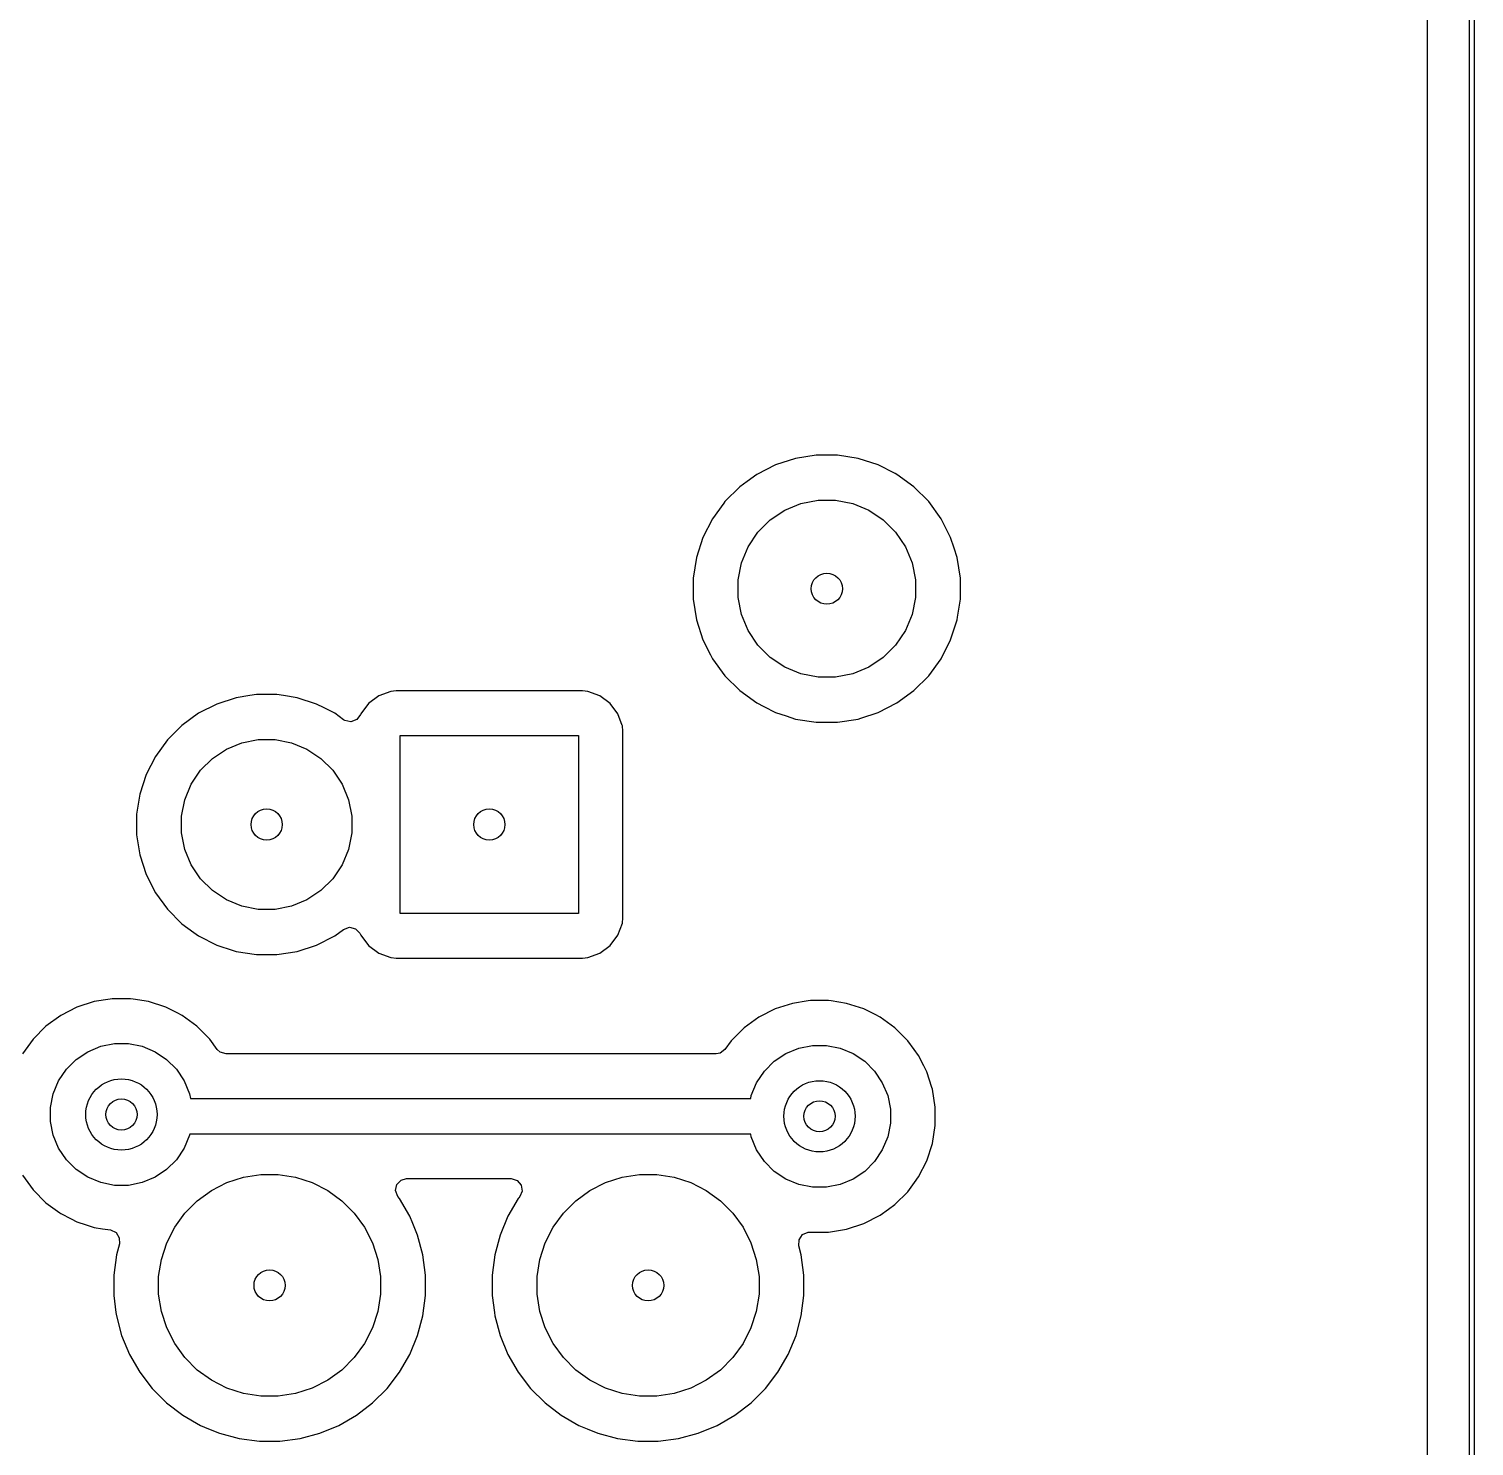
# Model space of a CAD drawing. Header units: millimetres. Extents: x 121.3 to 153.8, y -119.7 to -62.2.
# Drawn here: x 137.6 to 153.82, y -98.11 to -82.19 of the extents above; entities that cross this region are included whole.
import ezdxf

# ---------------------------------------------------------------- set-up
doc = ezdxf.new("R2010")
doc.units = ezdxf.units.MM
doc.layers.add('BLACK', color=250, linetype='CONTINUOUS')

msp = doc.modelspace()

# ---------------------------------------------------------------- linework, layer by layer
at = {"layer": 'BLACK', "linetype": 'CONTINUOUS'}
for p, q in [((153.2995, -67.212706), (153.2995, -114.707293)), ((153.775, -114.71), (153.775, -67.21)), ((153.825, -67.21), (153.825, -114.71)), ((146.438861, -86.97504), (146.205589, -87.011986)), ((146.438866, -86.97504), (146.438861, -86.97504)), ((146.67505, -86.97504), (146.438866, -86.97504)), ((146.675055, -86.97504), (146.67505, -86.97504)), ((146.908326, -87.011986), (146.675055, -86.97504)), ((145.980961, -87.084973), (145.770524, -87.192197)), ((146.205589, -87.011986), (145.980961, -87.084973)), ((147.132954, -87.084973), (146.908326, -87.011986)), ((147.32369, -87.182159), (147.132954, -87.084973)), ((145.661508, -87.271402), (145.579448, -87.331023)), ((145.770524, -87.192197), (145.661508, -87.271402)), ((147.343391, -87.192197), (147.32369, -87.182159)), ((147.534468, -87.331023), (147.343391, -87.192197)), ((145.579445, -87.331025), (145.412443, -87.498027)), ((145.579446, -87.331025), (145.579445, -87.331025)), ((145.579448, -87.331023), (145.579446, -87.331025)), ((147.701475, -87.49803), (147.534468, -87.331023)), ((145.398926, -87.516632), (145.273615, -87.689106)), ((145.412441, -87.49803), (145.398926, -87.516632)), ((145.412443, -87.498028), (145.412441, -87.49803)), ((145.412443, -87.498027), (145.412443, -87.498028)), ((145.922565, -87.70253), (146.085561, -87.593619)), ((146.085561, -87.593619), (146.266673, -87.5186)), ((146.266673, -87.5186), (146.458941, -87.480355)), ((146.458941, -87.480355), (146.654975, -87.480355)), ((146.654975, -87.480355), (146.847243, -87.5186)), ((146.847243, -87.5186), (147.028355, -87.593619)), ((147.028355, -87.593619), (147.191351, -87.70253)), ((147.8403, -87.689106), (147.701475, -87.49803)), ((145.273615, -87.689106), (145.166391, -87.899543)), ((145.783948, -87.841147), (145.922565, -87.70253)), ((147.191351, -87.70253), (147.329968, -87.841147)), ((147.947524, -87.899543), (147.8403, -87.689106)), ((145.166391, -87.899543), (145.093404, -88.124171)), ((145.675037, -88.004143), (145.783948, -87.841147)), ((147.329968, -87.841147), (147.438879, -88.004143)), ((147.947524, -87.899545), (147.947524, -87.899543)), ((147.947526, -87.899548), (147.947524, -87.899545)), ((147.986647, -88.019952), (147.947526, -87.899548)), ((145.600018, -88.185255), (145.675037, -88.004143)), ((147.438879, -88.004143), (147.513898, -88.185255)), ((148.020511, -88.124171), (147.986647, -88.019952)), ((145.093404, -88.124171), (145.056458, -88.357442)), ((145.561773, -88.377523), (145.600018, -88.185255)), ((147.513898, -88.185255), (147.552143, -88.377523)), ((148.057458, -88.357442), (148.020511, -88.124171)), ((145.056458, -88.357442), (145.056458, -88.593637)), ((145.561773, -88.573557), (145.561773, -88.377523)), ((147.552143, -88.377523), (147.552143, -88.573557)), ((148.057458, -88.593637), (148.057458, -88.357442)), ((145.056458, -88.593637), (145.093404, -88.826908)), ((145.600018, -88.765825), (145.561773, -88.573557)), ((147.552143, -88.573557), (147.513898, -88.765825)), ((148.025429, -88.795858), (148.057458, -88.593637)), ((145.093404, -88.826908), (145.166391, -89.051536)), ((145.675037, -88.946937), (145.600018, -88.765825)), ((147.513898, -88.765825), (147.438879, -88.946937)), ((147.947526, -89.051532), (148.020511, -88.826908)), ((148.020511, -88.826908), (148.025429, -88.795858)), ((145.166391, -89.051536), (145.250765, -89.217128)), ((145.783948, -89.109933), (145.675037, -88.946937)), ((147.438879, -88.946937), (147.329968, -89.109933)), ((147.840301, -89.261973), (147.947526, -89.051532)), ((145.250765, -89.217128), (145.273615, -89.261973)), ((145.922565, -89.24855), (145.783948, -89.109933)), ((146.085561, -89.357461), (145.922565, -89.24855)), ((147.191351, -89.24855), (147.028355, -89.357461)), ((147.329968, -89.109933), (147.191351, -89.24855)), ((145.273615, -89.261973), (145.412441, -89.45305)), ((146.266673, -89.43248), (146.085561, -89.357461)), ((147.028355, -89.357461), (146.847243, -89.43248)), ((147.701475, -89.45305), (147.840301, -89.261973)), ((145.412441, -89.45305), (145.579448, -89.620057)), ((146.458941, -89.470725), (146.266673, -89.43248)), ((146.654975, -89.470725), (146.458941, -89.470725)), ((146.847243, -89.43248), (146.654975, -89.470725)), ((147.534468, -89.620057), (147.701475, -89.45305)), ((139.92529, -89.699764), (139.706661, -89.770801)), ((139.925293, -89.699764), (139.92529, -89.699764)), ((140.076666, -89.675788), (139.925293, -89.699764)), ((140.152352, -89.663801), (140.076666, -89.675788)), ((140.38224, -89.663801), (140.152352, -89.663801)), ((140.457925, -89.675788), (140.38224, -89.663801)), ((140.609299, -89.699764), (140.457925, -89.675788)), ((140.82793, -89.770801), (140.609299, -89.699764)), ((141.52496, -89.680507), (141.409751, -89.766753)), ((141.524967, -89.680503), (141.52496, -89.680507)), ((141.659812, -89.630209), (141.524967, -89.680503)), ((141.719419, -89.623802), (141.659812, -89.630209)), ((141.719425, -89.623801), (141.719419, -89.623802)), ((143.81516, -89.623801), (141.719425, -89.623801)), ((143.815169, -89.623801), (143.81516, -89.623801)), ((143.815177, -89.623801), (143.815169, -89.623801)), ((143.815179, -89.623802), (143.815177, -89.623801)), ((143.874779, -89.630209), (143.815179, -89.623802)), ((144.009624, -89.680503), (143.874778, -89.630209)), ((143.874778, -89.630209), (143.874779, -89.630209)), ((144.009631, -89.680507), (144.009624, -89.680503)), ((144.12484, -89.766753), (144.009631, -89.680507)), ((145.579448, -89.620057), (145.770525, -89.758883)), ((147.343391, -89.758883), (147.534468, -89.620057)), ((139.501823, -89.875172), (139.31585, -90.010288)), ((139.706661, -89.770801), (139.501823, -89.875172)), ((140.911915, -89.813594), (140.82793, -89.770801)), ((141.032765, -89.87517), (140.911915, -89.813594)), ((141.032767, -89.875171), (141.032765, -89.87517)), ((141.032768, -89.875172), (141.032767, -89.875171)), ((141.131474, -89.946885), (141.032768, -89.875172)), ((141.320539, -89.889906), (141.278665, -89.945837)), ((141.323497, -89.881973), (141.320539, -89.889906)), ((141.323502, -89.881965), (141.323497, -89.881973)), ((141.409748, -89.766756), (141.323502, -89.881965)), ((141.409751, -89.766753), (141.409748, -89.766756)), ((144.124843, -89.766756), (144.12484, -89.766753)), ((144.211089, -89.881965), (144.124843, -89.766756)), ((144.211093, -89.881972), (144.211089, -89.881965)), ((144.258951, -90.010288), (144.211093, -89.881972)), ((145.770525, -89.758883), (145.849597, -89.799172)), ((145.849597, -89.799172), (145.980961, -89.866106)), ((145.980961, -89.866106), (145.980963, -89.866106)), ((145.980963, -89.866106), (145.980966, -89.866108)), ((145.980966, -89.866108), (146.10137, -89.905229)), ((146.939964, -89.928813), (147.13295, -89.866108)), ((147.13295, -89.866108), (147.343391, -89.758883)), ((139.315845, -90.010292), (139.153287, -90.17285)), ((139.31585, -90.010288), (139.315845, -90.010292)), ((141.144927, -89.955397), (141.131474, -89.946885)), ((141.2132, -89.970251), (141.144927, -89.955397)), ((141.278665, -89.945837), (141.2132, -89.970251)), ((144.261387, -90.016818), (144.258951, -90.010288)), ((144.267795, -90.076429), (144.261387, -90.016818)), ((146.10137, -89.905229), (146.205589, -89.939093)), ((146.205589, -89.939093), (146.438861, -89.97604)), ((146.438861, -89.97604), (146.438866, -89.97604)), ((146.438866, -89.97604), (146.675055, -89.97604)), ((146.675055, -89.97604), (146.908326, -89.939093)), ((146.908326, -89.939093), (146.939964, -89.928813)), ((139.153283, -90.172855), (139.018167, -90.358828)), ((139.153287, -90.17285), (139.153283, -90.172855)), ((139.814755, -90.277657), (139.988623, -90.205638)), ((139.988623, -90.205638), (140.1732, -90.168924)), ((140.1732, -90.168924), (140.361392, -90.168924)), ((140.361392, -90.168924), (140.545969, -90.205638)), ((140.545969, -90.205638), (140.719837, -90.277657)), ((141.767296, -92.124301), (141.767296, -90.124301)), ((141.767296, -90.124301), (143.767296, -90.124301)), ((143.767296, -90.124301), (143.767296, -92.124301)), ((144.267796, -92.172174), (144.267795, -90.076429)), ((139.018167, -90.358828), (138.913796, -90.563666)), ((139.525206, -90.515283), (139.658278, -90.382211)), ((139.658278, -90.382211), (139.814755, -90.277657)), ((140.719837, -90.277657), (140.876314, -90.382211)), ((140.876314, -90.382211), (141.009386, -90.515283)), ((139.420652, -90.67176), (139.525206, -90.515283)), ((141.009386, -90.515283), (141.11394, -90.67176)), ((138.913796, -90.563666), (138.842759, -90.782295)), ((139.348633, -90.845628), (139.420652, -90.67176)), ((141.11394, -90.67176), (141.185959, -90.845628)), ((138.842759, -90.7823), (138.806796, -91.009357)), ((138.842759, -90.782295), (138.842759, -90.782298)), ((138.842759, -90.782298), (138.842759, -90.7823)), ((139.311919, -91.030205), (139.348633, -90.845628)), ((141.185959, -90.845628), (141.222673, -91.030205)), ((138.806796, -91.009357), (138.806796, -91.239245)), ((139.311919, -91.218397), (139.311919, -91.030205)), ((141.222673, -91.030205), (141.222673, -91.218397)), ((138.806796, -91.239245), (138.814215, -91.286085)), ((138.814215, -91.286085), (138.842759, -91.466303)), ((139.348633, -91.402974), (139.311919, -91.218397)), ((141.222673, -91.218397), (141.185959, -91.402974)), ((138.842759, -91.466303), (138.842759, -91.466306)), ((138.842759, -91.466306), (138.913796, -91.684935)), ((139.420652, -91.576842), (139.348633, -91.402974)), ((141.185959, -91.402974), (141.11394, -91.576842)), ((138.913796, -91.684935), (139.018167, -91.889773)), ((139.525206, -91.733319), (139.420652, -91.576842)), ((141.11394, -91.576842), (141.009386, -91.733319)), ((139.658278, -91.866391), (139.525206, -91.733319)), ((141.009386, -91.733319), (140.876314, -91.866391)), ((139.018167, -91.889773), (139.153283, -92.075746)), ((139.814755, -91.970945), (139.658278, -91.866391)), ((139.988623, -92.042964), (139.814755, -91.970945)), ((140.719837, -91.970945), (140.545969, -92.042964)), ((140.876314, -91.866391), (140.719837, -91.970945)), ((139.153283, -92.075746), (139.153287, -92.075751)), ((139.153287, -92.075751), (139.315845, -92.238309)), ((140.1732, -92.079678), (139.988623, -92.042964)), ((140.361392, -92.079678), (140.1732, -92.079678)), ((140.545969, -92.042964), (140.361392, -92.079678)), ((143.767296, -92.124301), (141.767296, -92.124301)), ((144.261387, -92.231784), (144.267796, -92.172174)), ((139.315845, -92.238309), (139.31585, -92.238313)), ((139.31585, -92.238313), (139.450047, -92.335812)), ((141.032765, -92.373432), (141.131474, -92.301715)), ((141.131474, -92.301715), (141.197279, -92.278235)), ((141.197279, -92.278235), (141.265333, -92.29406)), ((141.265333, -92.29406), (141.314028, -92.344165)), ((144.211092, -92.366632), (144.261387, -92.231784)), ((139.450047, -92.335812), (139.501827, -92.373432)), ((139.501827, -92.373432), (139.706659, -92.477799)), ((139.706659, -92.477799), (139.706661, -92.4778)), ((139.706661, -92.4778), (139.891924, -92.537995)), ((140.609301, -92.548837), (140.82793, -92.4778)), ((140.82793, -92.4778), (140.82793, -92.477799)), ((140.82793, -92.477799), (140.827933, -92.477799)), ((140.827933, -92.477799), (141.032765, -92.373432)), ((141.314028, -92.344165), (141.320541, -92.358699)), ((141.320541, -92.358699), (141.323499, -92.366631)), ((141.323499, -92.366631), (141.323502, -92.366636)), ((141.323502, -92.366636), (141.409748, -92.481845)), ((141.409748, -92.481845), (141.409751, -92.481848)), ((141.409751, -92.481848), (141.52496, -92.568094)), ((144.009627, -92.568097), (144.124842, -92.481847)), ((144.124842, -92.481847), (144.211092, -92.366632)), ((139.891924, -92.537995), (139.925295, -92.548838)), ((139.925295, -92.548838), (140.152352, -92.584801)), ((140.152352, -92.584801), (140.152353, -92.584801)), ((140.152353, -92.584801), (140.382239, -92.584801)), ((140.382239, -92.584801), (140.38224, -92.584801)), ((140.38224, -92.584801), (140.609297, -92.548838)), ((140.609297, -92.548838), (140.6093, -92.548837)), ((140.6093, -92.548837), (140.609301, -92.548837)), ((141.52496, -92.568094), (141.524967, -92.568098)), ((141.524967, -92.568098), (141.659813, -92.618392)), ((141.659813, -92.618392), (141.659812, -92.618392)), ((141.659812, -92.618392), (141.66674, -92.619136)), ((141.66674, -92.619136), (141.719423, -92.624801)), ((141.719423, -92.624801), (143.815168, -92.6248)), ((143.815168, -92.6248), (143.874779, -92.618392)), ((143.874779, -92.618392), (144.009627, -92.568097)), ((138.33175, -93.112332), (138.137061, -93.175591)), ((138.509614, -93.084161), (138.33175, -93.112332)), ((138.533933, -93.08031), (138.509614, -93.084161)), ((138.738637, -93.08031), (138.533933, -93.08031)), ((138.76628, -93.084688), (138.738637, -93.08031)), ((138.940819, -93.112332), (138.76628, -93.084688)), ((139.135508, -93.175591), (138.940819, -93.112332)), ((146.170126, -93.132467), (145.975437, -93.195726)), ((146.34799, -93.104296), (146.170126, -93.132467)), ((146.372309, -93.100445), (146.34799, -93.104296)), ((146.577013, -93.100445), (146.372309, -93.100445)), ((146.604656, -93.104823), (146.577013, -93.100445)), ((146.779195, -93.132467), (146.604656, -93.104823)), ((146.973884, -93.195726), (146.779195, -93.132467)), ((137.954671, -93.268525), (137.789071, -93.388838)), ((138.137061, -93.175591), (137.954671, -93.268525)), ((139.260938, -93.239501), (139.135508, -93.175591)), ((139.317895, -93.268523), (139.260938, -93.239501)), ((139.317897, -93.268524), (139.317895, -93.268523)), ((139.317898, -93.268525), (139.317897, -93.268524)), ((139.483498, -93.388838), (139.317898, -93.268525)), ((145.793047, -93.28866), (145.627447, -93.408973)), ((145.975437, -93.195726), (145.793047, -93.28866)), ((147.099314, -93.259636), (146.973884, -93.195726)), ((147.156271, -93.288658), (147.099314, -93.259636)), ((147.156273, -93.288659), (147.156271, -93.288658)), ((147.156274, -93.28866), (147.156273, -93.288659)), ((147.321874, -93.408973), (147.156274, -93.28866)), ((137.789071, -93.388838), (137.644313, -93.533596)), ((139.483504, -93.388844), (139.483498, -93.388838)), ((139.628251, -93.533591), (139.483504, -93.388844)), ((145.627447, -93.408973), (145.482691, -93.553729)), ((147.466632, -93.553731), (147.321874, -93.408973)), ((137.644313, -93.533596), (137.524, -93.699196)), ((138.259168, -93.675273), (138.404057, -93.615258)), ((138.404057, -93.615258), (138.557871, -93.584662)), ((138.557871, -93.584662), (138.714699, -93.584662)), ((138.714699, -93.584662), (138.868513, -93.615258)), ((138.868513, -93.615258), (139.013402, -93.675273)), ((139.71234, -93.649331), (139.628251, -93.533591)), ((145.482691, -93.553729), (145.413236, -93.649329)), ((146.242433, -93.635393), (146.396247, -93.604797)), ((146.396247, -93.604797), (146.553075, -93.604797)), ((146.553075, -93.604797), (146.706889, -93.635393)), ((147.536087, -93.64933), (147.466632, -93.553731)), ((138.017877, -93.873295), (138.12877, -93.762402)), ((138.12877, -93.762402), (138.259168, -93.675273)), ((139.013402, -93.675273), (139.1438, -93.762402)), ((139.1438, -93.762402), (139.254693, -93.873295)), ((139.745619, -93.68076), (139.71234, -93.649331)), ((139.812658, -93.700445), (139.745619, -93.68076)), ((145.312917, -93.700445), (139.812658, -93.700445)), ((145.357906, -93.691996), (145.312917, -93.700445)), ((145.413236, -93.649329), (145.357906, -93.691996)), ((145.856253, -93.89343), (145.967146, -93.782537)), ((145.967146, -93.782537), (146.097544, -93.695408)), ((146.097544, -93.695408), (146.242433, -93.635393)), ((146.706889, -93.635393), (146.851778, -93.695408)), ((146.851778, -93.695408), (146.982176, -93.782537)), ((146.982176, -93.782537), (147.093069, -93.89343)), ((147.586948, -93.719335), (147.536087, -93.64933)), ((147.646164, -93.835552), (147.586948, -93.719335)), ((137.930748, -94.003693), (138.017877, -93.873295)), ((139.254693, -93.873295), (139.341822, -94.003693)), ((145.769124, -94.023828), (145.856253, -93.89343)), ((147.093069, -93.89343), (147.180198, -94.023828)), ((147.679879, -93.901721), (147.646164, -93.835552)), ((147.736595, -94.076275), (147.679879, -93.901721)), ((137.870733, -94.148582), (137.930748, -94.003693)), ((139.341822, -94.003693), (139.401837, -94.148582)), ((145.709109, -94.168717), (145.769124, -94.023828)), ((147.180198, -94.023828), (147.240213, -94.168717)), ((147.743138, -94.096411), (147.736595, -94.076275)), ((147.775161, -94.298593), (147.743138, -94.096411)), ((137.840137, -94.302396), (137.870733, -94.148582)), ((139.401837, -94.148582), (139.412253, -94.200945)), ((139.412253, -94.200945), (145.702698, -94.200945)), ((145.702698, -94.200945), (145.709109, -94.168717)), ((147.240213, -94.168717), (147.270809, -94.322531)), ((137.840137, -94.459224), (137.840137, -94.302396)), ((147.270809, -94.322531), (147.270809, -94.479359)), ((147.775161, -94.503297), (147.775161, -94.298593)), ((137.870733, -94.613038), (137.840137, -94.459224)), ((139.404242, -94.600945), (139.401837, -94.613038)), ((145.702698, -94.600945), (139.404242, -94.600945)), ((145.709109, -94.633173), (145.702698, -94.600945)), ((147.270809, -94.479359), (147.240213, -94.633173)), ((147.743138, -94.705479), (147.775161, -94.503297)), ((137.930748, -94.757927), (137.870733, -94.613038)), ((138.017877, -94.888325), (137.930748, -94.757927)), ((139.341822, -94.757927), (139.254693, -94.888325)), ((139.401837, -94.613038), (139.341822, -94.757927)), ((145.769124, -94.778062), (145.709109, -94.633173)), ((147.240213, -94.633173), (147.180198, -94.778062)), ((147.679881, -94.900164), (147.743138, -94.705479)), ((138.12877, -94.999218), (138.017877, -94.888325)), ((139.254693, -94.888325), (139.1438, -94.999218)), ((145.856253, -94.90846), (145.769124, -94.778062)), ((145.967146, -95.019353), (145.856253, -94.90846)), ((147.093069, -94.90846), (146.982176, -95.019353)), ((147.180198, -94.778062), (147.093069, -94.90846)), ((147.586948, -95.082555), (147.679881, -94.900164)), ((137.524, -95.062423), (137.644313, -95.228023)), ((138.259168, -95.086347), (138.12877, -94.999218)), ((138.404057, -95.146362), (138.259168, -95.086347)), ((139.013402, -95.086347), (138.868513, -95.146362)), ((139.1438, -94.999218), (139.013402, -95.086347)), ((139.821646, -95.145151), (140.008193, -95.084538)), ((140.008193, -95.084538), (140.201926, -95.053853)), ((140.201926, -95.053853), (140.398074, -95.053853)), ((140.398074, -95.053853), (140.591807, -95.084538)), ((140.591807, -95.084538), (140.778354, -95.145151)), ((144.071646, -95.145151), (144.258193, -95.084538)), ((144.258193, -95.084538), (144.451926, -95.053853)), ((144.451926, -95.053853), (144.648074, -95.053853)), ((144.648074, -95.053853), (144.841807, -95.084538)), ((144.841807, -95.084538), (145.028354, -95.145151)), ((146.097544, -95.106482), (145.967146, -95.019353)), ((146.982176, -95.019353), (146.851778, -95.106482)), ((147.542787, -95.143338), (147.586948, -95.082555)), ((137.644313, -95.228023), (137.789071, -95.372781)), ((138.557871, -95.176958), (138.404057, -95.146362)), ((138.714699, -95.176958), (138.557871, -95.176958)), ((138.868513, -95.146362), (138.714699, -95.176958)), ((139.48819, -95.349493), (139.646877, -95.2342)), ((139.646877, -95.2342), (139.821646, -95.145151)), ((140.778354, -95.145151), (140.953123, -95.2342)), ((140.953123, -95.2342), (141.11181, -95.349493)), ((141.71465, -95.235764), (141.728687, -95.167319)), ((141.739844, -95.30093), (141.71465, -95.235764)), ((141.728687, -95.167319), (141.777501, -95.117329)), ((141.777501, -95.117329), (141.83822, -95.101445)), ((141.83822, -95.101445), (143.01178, -95.101445)), ((143.01178, -95.101445), (143.078819, -95.12113)), ((143.078819, -95.12113), (143.124574, -95.173934)), ((143.134518, -95.243092), (143.110156, -95.30093)), ((143.124574, -95.173934), (143.134518, -95.243092)), ((143.73819, -95.349493), (143.896877, -95.2342)), ((143.896877, -95.2342), (144.071646, -95.145151)), ((145.028354, -95.145151), (145.203123, -95.2342)), ((145.203123, -95.2342), (145.36181, -95.349493)), ((146.242433, -95.166497), (146.097544, -95.106482)), ((146.396247, -95.197093), (146.242433, -95.166497)), ((146.553075, -95.197093), (146.396247, -95.197093)), ((146.706889, -95.166497), (146.553075, -95.197093)), ((146.851778, -95.106482), (146.706889, -95.166497)), ((147.32188, -95.392911), (147.466627, -95.248164)), ((147.466627, -95.248164), (147.466629, -95.24816)), ((147.466629, -95.24816), (147.466632, -95.248158)), ((147.466632, -95.248158), (147.542787, -95.143338)), ((137.789071, -95.372781), (137.944034, -95.485366)), ((139.349493, -95.48819), (139.48819, -95.349493)), ((141.11181, -95.349493), (141.250507, -95.48819)), ((141.758611, -95.325388), (141.739844, -95.30093)), ((141.873344, -95.524112), (141.758611, -95.325388)), ((143.09139, -95.325386), (142.976657, -95.524109)), ((143.098387, -95.316267), (143.09139, -95.325386)), ((143.110156, -95.30093), (143.098387, -95.316267)), ((143.599493, -95.48819), (143.73819, -95.349493)), ((145.36181, -95.349493), (145.500507, -95.48819)), ((147.249251, -95.445677), (147.321874, -95.392916)), ((147.321874, -95.392916), (147.321876, -95.392913)), ((147.321876, -95.392913), (147.32188, -95.392911)), ((137.944034, -95.485366), (137.954675, -95.493097)), ((137.954675, -95.493097), (138.070892, -95.552313)), ((138.070892, -95.552313), (138.137061, -95.586028)), ((139.2342, -95.646877), (139.349493, -95.48819)), ((141.250507, -95.48819), (141.3658, -95.646877)), ((141.873346, -95.524117), (141.873344, -95.524112)), ((141.873349, -95.524123), (141.873346, -95.524117)), ((141.907331, -95.606163), (141.873349, -95.524123)), ((142.97665, -95.524123), (142.888842, -95.736112)), ((142.976657, -95.524109), (142.97665, -95.524123)), ((143.4842, -95.646877), (143.599493, -95.48819)), ((145.500507, -95.48819), (145.6158, -95.646877)), ((146.97388, -95.606165), (147.156271, -95.513232)), ((147.156271, -95.513232), (147.249251, -95.445677)), ((138.137061, -95.586028), (138.137063, -95.586028)), ((138.137063, -95.586028), (138.137066, -95.58603)), ((138.137066, -95.58603), (138.241422, -95.619937)), ((138.241422, -95.619937), (138.33175, -95.649287)), ((138.33175, -95.649287), (138.424992, -95.664055)), ((138.424992, -95.664055), (138.512638, -95.677937)), ((138.512638, -95.677937), (138.575773, -95.707866)), ((138.575773, -95.707866), (138.612704, -95.767178)), ((139.145151, -95.821646), (139.2342, -95.646877)), ((141.3658, -95.646877), (141.454849, -95.821646)), ((141.961158, -95.736113), (141.907331, -95.606163)), ((142.020548, -95.957762), (141.961158, -95.736113)), ((142.888842, -95.736112), (142.829453, -95.957759)), ((143.395151, -95.821646), (143.4842, -95.646877)), ((145.6158, -95.646877), (145.704849, -95.821646)), ((146.24527, -95.787368), (146.284433, -95.729506)), ((146.284433, -95.729506), (146.348661, -95.702002)), ((146.348661, -95.702002), (146.367437, -95.701623)), ((146.367437, -95.701623), (146.367437, -95.701445)), ((146.367437, -95.701445), (146.577012, -95.701445)), ((146.577012, -95.701445), (146.577013, -95.701445)), ((146.577013, -95.701445), (146.779195, -95.669422)), ((146.779195, -95.669422), (146.97388, -95.606165)), ((138.613014, -95.832501), (138.579453, -95.957759)), ((138.612704, -95.767178), (138.613014, -95.832501)), ((139.084538, -96.008193), (139.145151, -95.821646)), ((141.454849, -95.821646), (141.515462, -96.008193)), ((143.334538, -96.008193), (143.395151, -95.821646)), ((145.704849, -95.821646), (145.765462, -96.008193)), ((146.243607, -95.857215), (146.24527, -95.787368)), ((146.270548, -95.957762), (146.243607, -95.857215)), ((138.579451, -95.95777), (138.5495, -96.185258)), ((138.579453, -95.957759), (138.579451, -95.95777)), ((139.053853, -96.201926), (139.084538, -96.008193)), ((141.515462, -96.008193), (141.546147, -96.201926)), ((142.0505, -96.185266), (142.020548, -95.957762)), ((142.829451, -95.95777), (142.7995, -96.185258)), ((142.829453, -95.957759), (142.829451, -95.95777)), ((143.303853, -96.201926), (143.334538, -96.008193)), ((145.765462, -96.008193), (145.796147, -96.201926)), ((146.3005, -96.185266), (146.270548, -95.957762)), ((138.5495, -96.185258), (138.5495, -96.414741)), ((139.053853, -96.398074), (139.053853, -96.201926)), ((141.546147, -96.201926), (141.546147, -96.398074)), ((142.0505, -96.414734), (142.0505, -96.185266)), ((142.7995, -96.185258), (142.7995, -96.414741)), ((143.303853, -96.398074), (143.303853, -96.201926)), ((145.796147, -96.201926), (145.796147, -96.398074)), ((146.3005, -96.414734), (146.3005, -96.185266)), ((138.5495, -96.414741), (138.574446, -96.604215)), ((139.084538, -96.591807), (139.053853, -96.398074)), ((141.546147, -96.398074), (141.515462, -96.591807)), ((142.020548, -96.642238), (142.0505, -96.414734)), ((142.7995, -96.414741), (142.824446, -96.604215)), ((143.334538, -96.591807), (143.303853, -96.398074)), ((145.796147, -96.398074), (145.765462, -96.591807)), ((146.270548, -96.642238), (146.3005, -96.414734)), ((138.574446, -96.604215), (138.579452, -96.642238)), ((138.579452, -96.642238), (138.579453, -96.64224)), ((138.579453, -96.64224), (138.638842, -96.863887)), ((139.145151, -96.778354), (139.084538, -96.591807)), ((141.515462, -96.591807), (141.454849, -96.778354)), ((141.961158, -96.863887), (142.020548, -96.642238)), ((142.824446, -96.604215), (142.829452, -96.642238)), ((142.829452, -96.642238), (142.829453, -96.64224)), ((142.829453, -96.64224), (142.888842, -96.863887)), ((143.395151, -96.778354), (143.334538, -96.591807)), ((145.765462, -96.591807), (145.704849, -96.778354)), ((146.211158, -96.863887), (146.270548, -96.642238)), ((138.638842, -96.863887), (138.72665, -97.075876)), ((139.2342, -96.953123), (139.145151, -96.778354)), ((141.454849, -96.778354), (141.3658, -96.953123)), ((141.873344, -97.075888), (141.961158, -96.863887)), ((142.888842, -96.863887), (142.97665, -97.075876)), ((143.4842, -96.953123), (143.395151, -96.778354)), ((145.704849, -96.778354), (145.6158, -96.953123)), ((146.123344, -97.075888), (146.211158, -96.863887)), ((139.349493, -97.11181), (139.2342, -96.953123)), ((141.3658, -96.953123), (141.250507, -97.11181)), ((143.599493, -97.11181), (143.4842, -96.953123)), ((145.6158, -96.953123), (145.500507, -97.11181)), ((138.72665, -97.075876), (138.726657, -97.07589)), ((138.726657, -97.07589), (138.841392, -97.274617)), ((139.48819, -97.250507), (139.349493, -97.11181)), ((141.250507, -97.11181), (141.11181, -97.250507)), ((141.758611, -97.274612), (141.873344, -97.075888)), ((142.97665, -97.075876), (142.976657, -97.07589)), ((142.976657, -97.07589), (143.091392, -97.274617)), ((143.73819, -97.250507), (143.599493, -97.11181)), ((145.500507, -97.11181), (145.36181, -97.250507)), ((146.008611, -97.274612), (146.123344, -97.075888)), ((138.841392, -97.274617), (138.981081, -97.456661)), ((139.646877, -97.3658), (139.48819, -97.250507)), ((141.11181, -97.250507), (140.953123, -97.3658)), ((141.618919, -97.456661), (141.758611, -97.274612)), ((143.091392, -97.274617), (143.231081, -97.456661)), ((143.896877, -97.3658), (143.73819, -97.250507)), ((145.36181, -97.250507), (145.203123, -97.3658)), ((145.868919, -97.456661), (146.008611, -97.274612)), ((138.981081, -97.456661), (138.981089, -97.45667)), ((138.981089, -97.45667), (139.14333, -97.618911)), ((139.821646, -97.454849), (139.646877, -97.3658)), ((140.008193, -97.515462), (139.821646, -97.454849)), ((140.201926, -97.546147), (140.008193, -97.515462)), ((140.591807, -97.515462), (140.398074, -97.546147)), ((140.778354, -97.454849), (140.591807, -97.515462)), ((140.953123, -97.3658), (140.778354, -97.454849)), ((141.45667, -97.618911), (141.618911, -97.45667)), ((141.618911, -97.45667), (141.618914, -97.456665)), ((141.618914, -97.456665), (141.618919, -97.456661)), ((143.231081, -97.456661), (143.231089, -97.45667)), ((143.231089, -97.45667), (143.39333, -97.618911)), ((144.071646, -97.454849), (143.896877, -97.3658)), ((144.258193, -97.515462), (144.071646, -97.454849)), ((144.451926, -97.546147), (144.258193, -97.515462)), ((144.841807, -97.515462), (144.648074, -97.546147)), ((145.028354, -97.454849), (144.841807, -97.515462)), ((145.203123, -97.3658), (145.028354, -97.454849)), ((145.70667, -97.618911), (145.868911, -97.45667)), ((145.868911, -97.45667), (145.868914, -97.456665)), ((145.868914, -97.456665), (145.868919, -97.456661)), ((139.14333, -97.618911), (139.143338, -97.618918)), ((139.143338, -97.618918), (139.325382, -97.758607)), ((140.398074, -97.546147), (140.201926, -97.546147)), ((141.274612, -97.758611), (141.456661, -97.618919)), ((141.456661, -97.618919), (141.456665, -97.618914)), ((141.456665, -97.618914), (141.45667, -97.618911)), ((143.39333, -97.618911), (143.393338, -97.618918)), ((143.393338, -97.618918), (143.575382, -97.758607)), ((144.648074, -97.546147), (144.451926, -97.546147)), ((145.524612, -97.758611), (145.706661, -97.618919)), ((145.706661, -97.618919), (145.706665, -97.618914)), ((145.706665, -97.618914), (145.70667, -97.618911)), ((139.325382, -97.758607), (139.325385, -97.758608)), ((139.325385, -97.758608), (139.325388, -97.758611)), ((139.325388, -97.758611), (139.524112, -97.873344)), ((141.075888, -97.873344), (141.274612, -97.758611)), ((143.575382, -97.758607), (143.575385, -97.758608)), ((143.575385, -97.758608), (143.575388, -97.758611)), ((143.575388, -97.758611), (143.774112, -97.873344)), ((145.325888, -97.873344), (145.524612, -97.758611)), ((139.524112, -97.873344), (139.524117, -97.873346)), ((139.524117, -97.873346), (139.524123, -97.873349)), ((139.524123, -97.873349), (139.61548, -97.91119)), ((139.61548, -97.91119), (139.736113, -97.961158)), ((139.736113, -97.961158), (139.957762, -98.020548)), ((140.642238, -98.020548), (140.863887, -97.961158)), ((140.863887, -97.961158), (141.075888, -97.873344)), ((143.774112, -97.873344), (143.774117, -97.873346)), ((143.774117, -97.873346), (143.774123, -97.873349)), ((143.774123, -97.873349), (143.86548, -97.91119)), ((143.86548, -97.91119), (143.986113, -97.961158)), ((143.986113, -97.961158), (144.207762, -98.020548)), ((144.892238, -98.020548), (145.113887, -97.961158)), ((145.113887, -97.961158), (145.325888, -97.873344)), ((139.957762, -98.020548), (140.185266, -98.0505)), ((140.185266, -98.0505), (140.185273, -98.0505)), ((140.185273, -98.0505), (140.414727, -98.0505)), ((140.414727, -98.0505), (140.414734, -98.0505)), ((140.414734, -98.0505), (140.642238, -98.020548)), ((144.207762, -98.020548), (144.435266, -98.0505)), ((144.435266, -98.0505), (144.435273, -98.0505)), ((144.435273, -98.0505), (144.664727, -98.0505)), ((144.664727, -98.0505), (144.664734, -98.0505)), ((144.664734, -98.0505), (144.892238, -98.020548))]:
    msp.add_line(p, q, dxfattribs=at)
at = {"layer": 'BLACK'}
for centre, radius in [((146.556958, -88.47554), 0.175), ((146.556958, -88.47554), 0.175), ((140.267296, -91.124301), 0.175), ((140.267296, -91.124301), 0.175), ((142.767296, -91.124301), 0.175), ((142.767296, -91.124301), 0.175), ((138.636285, -94.38081), 0.4), ((146.474661, -94.400945), 0.4), ((140.3, -96.3), 0.175), ((140.3, -96.3), 0.175), ((144.55, -96.3), 0.175), ((144.55, -96.3), 0.175)]:
    msp.add_circle(centre, radius, dxfattribs=at)
at = {"layer": 'WHITE'}
for centre in [(146.556958, -88.47554), (140.267296, -91.124301), (142.767296, -91.124301), (138.636285, -94.38081), (146.474661, -94.400945), (140.3, -96.3), (144.55, -96.3)]:
    msp.add_circle(centre, 0.175, dxfattribs=at)

doc.saveas('drawing.dxf')
